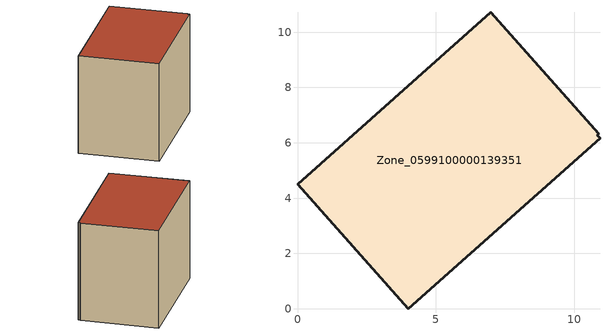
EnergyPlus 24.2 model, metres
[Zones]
Zone_0599100000139351
 floor ground (C_G): 10.89,6.33 10.83,6.28 10.93,6.17 4.01,0 0,4.5 6.99,10.72 z0
 wall outside (C_F): 10.89,6.33 6.99,10.72 0,4.5 4.01,0 10.93,6.17 10.83,6.28 10.89,6.33 z0:7.68
 roof outside (C_R): 10.83,6.28 10.89,6.33 6.99,10.72 0,4.5 4.01,0 10.93,6.17 z7.68
[BUILDING]
Pand.0599100000139351: North Axis=0; Terrain=City; Loads Convergence Tolerance Value=0.04; Temperature Convergence Tolerance Value=0.4; Solar Distribution=FullExterior; Maximum Number of Warmup Days=25; Minimum Number of Warmup Days=1
[Site:Location]
Rotterdam.The.Hague.AP_ZH_NLD Design_Conditions: Latitude=51.96; Longitude=4.45; Time Zone=1; Elevation=-4.5
[SITE:GROUNDTEMPERATURE:BUILDINGSURFACE]
18, 18, 18, 18, 18, 18, 18, 18, 18, 18, 18, 18
[MATERIAL] Thermal Absorptance=0.9; Solar Absorptance=0.7; Visible Absorptance=0.7
Name | Roughness | Thickness | Conductivity | Density | Specific Heat
G.TI.1965-1974 | MediumSmooth | 0.15 | 0.882353 | 540 | 1210
F.TI.1965-1974 | Rough | 0.3 | 0.697674 | 1920 | 840
R.TI.1965-1974 | MediumRough | 0.2 | 0.232558 | 1500 | 1000
[CONSTRUCTION]
C_G: G.TI.1965-1974
C_F: F.TI.1965-1974
C_R: R.TI.1965-1974
[ZONE]
Zone_0599100000139351: Type=1; Multiplier=1; Ceiling Height=Autocalculate; Volume=Autocalculate; Floor Area=autocalculate; Part of Total Floor Area=Yes
[ZONEINFILTRATION:DESIGNFLOWRATE]
Infil_Zone_0599100000139351: Zone or ZoneList or Space or SpaceList=Zone_0599100000139351; Schedule=AlwaysOn; Design Flow Rate Calculation Method=Flow/Area; Flow Rate per Floor Area=0.003; Constant Term Coefficient=1; Temperature Term Coefficient=0; Velocity Term Coefficient=0; Velocity Squared Term Coefficient=0
[HVACTEMPLATE:ZONE:IDEALLOADSAIRSYSTEM]
Zone_0599100000139351: Maximum Heating Supply Air Temperature=50; Minimum Cooling Supply Air Temperature=13; Maximum Heating Supply Air Humidity Ratio=0.0156; Minimum Cooling Supply Air Humidity Ratio=0.0077; Heating Limit=NoLimit; Cooling Limit=NoLimit; Dehumidification Control Type=ConstantSensibleHeatRatio; Cooling Sensible Heat Ratio=0.7; Dehumidification Setpoint=60; Humidification Control Type=None; Humidification Setpoint=30; Outdoor Air Method=None; Outdoor Air Flow Rate per Person=0.00944; Outdoor Air Flow Rate per Zone Floor Area=0; Outdoor Air Flow Rate per Zone=0; Demand Controlled Ventilation Type=None; Outdoor Air Economizer Type=NoEconomizer; Heat Recovery Type=None; Sensible Heat Recovery Effectiveness=0.7; Latent Heat Recovery Effectiveness=0.65
[ZONECONTROL:THERMOSTAT]
ThermostatControl_Zone_0599100000139351: Zone or ZoneList=Zone_0599100000139351; Control Type Schedule=DualSetpointControlType; Control 1=Thermostat_Zone_0599100000139351; Temperature Difference Between Cutout And Setpoint=0
[THERMOSTATSETPOINT:DUALSETPOINT]
Thermostat_Zone_0599100000139351: Heating Setpoint Temperature Schedule=HeatingSetpoint_Zone_0599100000139351; Cooling Setpoint Temperature Schedule=CoolingSetpoint_Zone_0599100000139351
[SCHEDULE:COMPACT]
HeatingSetpoint_Zone_0599100000139351: Through: 12/31, For: AllDays, Until: 24:00, 21
CoolingSetpoint_Zone_0599100000139351: Through: 12/31, For: AllDays, Until: 24:00, 24
DualSetpointControlType: Through: 12/31, For: AllDays, Until: 24:00, 4
AlwaysOn: Through: 12/31, For: AllDays, Until: 24:00, 1
